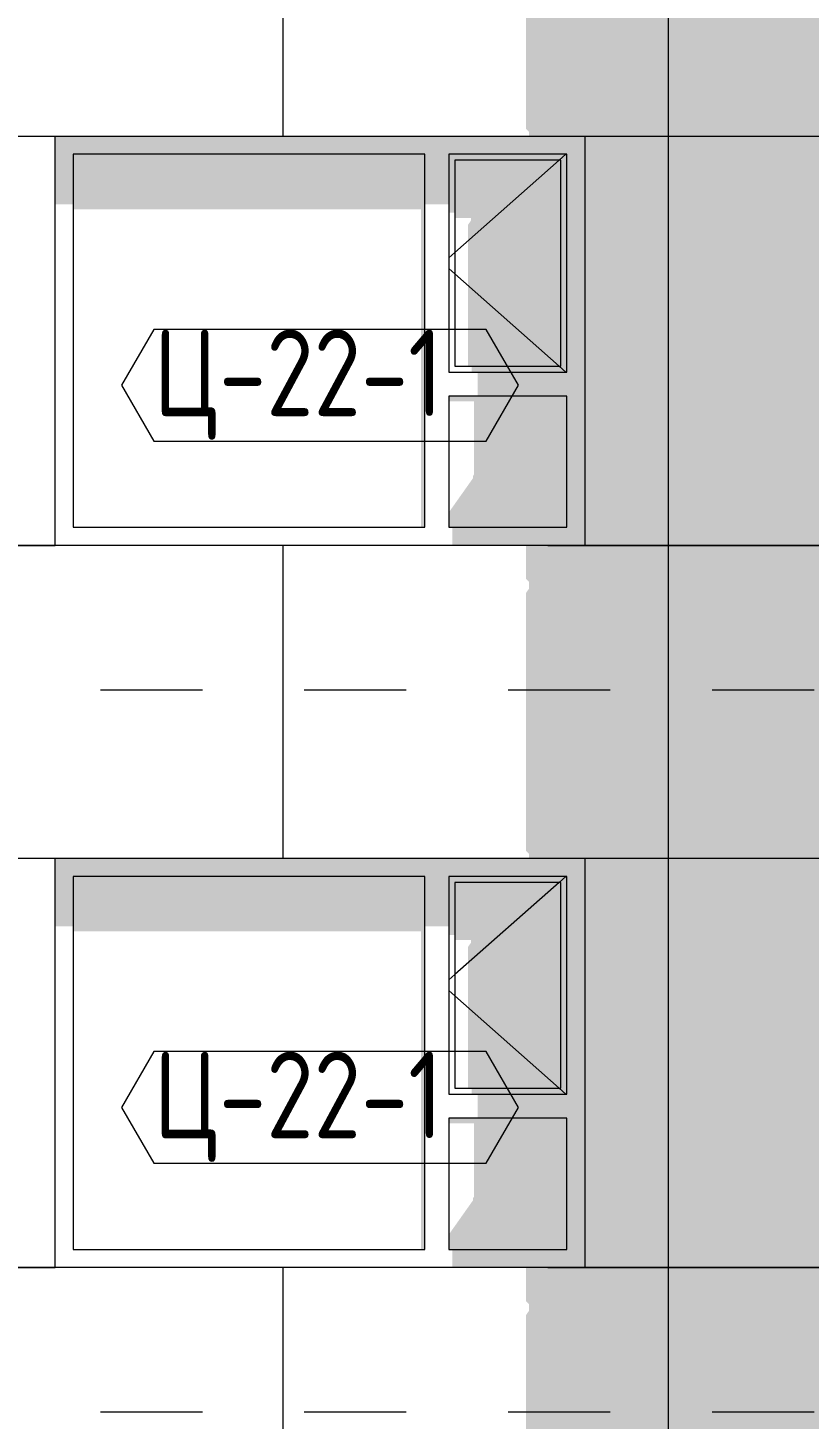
# Model space of a CAD drawing. Header units: millimetres. Extents: x 18162 to 7085488, y 72188 to 247925.
# Drawn here: x 5960445 to 5963690, y 106526 to 112306 of the extents above; entities that cross this region are included whole.
import ezdxf

# ---------------------------------------------------------------- set-up
doc = ezdxf.new("R2010")
doc.units = ezdxf.units.MM
doc.header["$MEASUREMENT"] = 0
doc.linetypes.add('Dashed', pattern=[423.333333, 211.666667, -211.666667])
doc.layers.add('Archicad Windows', color=7, linetype='Continuous')
doc.layers.add('Structural - Bearing', color=7, linetype='Continuous')
doc.styles.add('GENERATED_STYLE_3', font='', dxfattribs={"width": 0.8})
doc.styles.get('GENERATED_STYLE_3').set_extended_font_data('ISOCPEUR MON')

# ---------------------------------------------------------------- blocks, each defined once
blk = doc.blocks.new('*X2813', base_point=(6050603.8, 91556.2))
at = {"layer": 'Structural - Bearing', "color": 8, "linetype": 'Continuous', "lineweight": 13}
for p, q in [((5961503.8, 109456.2), (5961503.8, 108856.2)), ((5963103.8, 109456.2), (5963103.8, 107156.2)), ((5959903.8, 108856.2), (5960558.1, 108856.2)), ((5962758.1, 108856.2), (5963103.8, 108856.2)), ((5963103.8, 108856.2), (5963795.7, 108856.2)), ((5959903.8, 107156.2), (5960558.1, 107156.2)), ((5960558.1, 107156.2), (5959903.8, 107156.2)), ((5961503.8, 107156.2), (5961503.8, 106556.2)), ((5962603.8, 107156.2), (5963103.8, 107156.2)), ((5963103.8, 107156.2), (5962758.1, 107156.2)), ((5963103.8, 107156.2), (5963795.7, 107156.2)), ((5963103.8, 107156.2), (5963103.8, 106556.2)), ((5963795.7, 107156.2), (5963103.8, 107156.2)), ((5961503.8, 106556.2), (5961503.8, 106456.2)), ((5963103.8, 106556.2), (5963103.8, 106456.2))]:
    blk.add_line(p, q, dxfattribs=at)
blk = doc.blocks.new('*X2817', base_point=(6050603.8, 91556.2))
at = {"layer": 'Structural - Bearing', "color": 8, "linetype": 'Continuous', "lineweight": 13}
for p, q in [((5961503.8, 112456.2), (5961503.8, 111856.2)), ((5963103.8, 112456.2), (5963103.8, 110156.2)), ((5959903.8, 111856.2), (5960558.1, 111856.2)), ((5962758.1, 111856.2), (5963103.8, 111856.2)), ((5963103.8, 111856.2), (5963795.7, 111856.2)), ((5959903.8, 110156.2), (5960558.1, 110156.2)), ((5960558.1, 110156.2), (5959903.8, 110156.2)), ((5961503.8, 110156.2), (5961503.8, 109556.2)), ((5962603.8, 110156.2), (5963103.8, 110156.2)), ((5963103.8, 110156.2), (5962758.1, 110156.2)), ((5963103.8, 110156.2), (5963795.7, 110156.2)), ((5963103.8, 110156.2), (5963103.8, 109556.2)), ((5963795.7, 110156.2), (5963103.8, 110156.2)), ((5961503.8, 109556.2), (5961503.8, 109456.2)), ((5963103.8, 109556.2), (5963103.8, 109456.2))]:
    blk.add_line(p, q, dxfattribs=at)
blk = doc.blocks.new('Label_241_3', base_point=(5961658.1, 107587.1))
at = {"color": 13, "linetype": 'Continuous', "lineweight": 13, "flags": 128}
blk.add_lwpolyline([(5960834.2, 107821.3), (5960968.3, 107589.1), (5962347.9, 107589.1), (5962482, 107821.3), (5962347.9, 108053.6), (5960968.3, 108053.6)], close=True, dxfattribs=at)
at = {"color": 13, "lineweight": 13, "insert": (5960968.3, 108052.9), "char_height": 360, "attachment_point": 1, "style": 'GENERATED_STYLE_3'}
blk.add_mtext('\\A1;{\\pql;\\pt0,253000;\\fISOCPEUR MON|b0|i0|c0|p0;\\W0.800000;Ц-22-1\\fISOCPEUR MON|b0|i0|c0|p0;\\W0.800000;\\A1{\\H.66x;\\S^  ;}\\fISOCPEUR MON|b0|i0|c0|p0;\\W0.800000;\\fISOCPEUR MON|b0|i0|c0|p0;\\W0.800000;\\A1{\\H.66x;\\S^  ;}\\fISOCPEUR MON|b0|i0|c0|p0;\\W0.800000; \\fISOCPEUR MON|b0|i0|c0|p0;\\W0.800000;\\fISOCPEUR MON|b0|i0|c0|p0;\\W0.800000;\\fISOCPEUR MON|b0|i0|c0|p0;\\W0.800000;\\fISOCPEUR MON|b0|i0|c0|p0;\\W0.800000;\\fISOCPEUR MON|b0|i0|c0|p0;\\W0.800000;\\fISOCPEUR MON|b0|i0|c0|p0;\\W0.800000;\\fISOCPEUR MON|b0|i0|c0|p0;\\W0.800000;\\fISOCPEUR MON|b0|i0|c0|p0;\\W0.800000;\\fISOCPEUR MON|b0|i0|c0|p0;\\W0.800000;\\fISOCPEUR MON|b0|i0|c0|p0;\\W0.800000;\\fISOCPEUR MON|b0|i0|c0|p0;\\W0.800000;\\fISOCPEUR MON|b0|i0|c0|p0;\\W0.800000;\\fISOCPEUR MON|b0|i0|c0|p0;\\W0.800000;\\fISOCPEUR MON|b0|i0|c0|p0;\\W0.800000;\\fISOCPEUR MON|b0|i0|c0|p0;\\W0.800000;\\fISOCPEUR MON|b0|i0|c0|p0;\\W0.800000;\\fISOCPEUR MON|b0|i0|c0|p0;\\W0.800000;\\fISOCPEUR MON|b0|i0|c0|p0;\\W0.800000;\\fISOCPEUR MON|b0|i0|c0|p0;\\W0.800000;\\fISOCPEUR MON|b0|i0|c0|p0;\\W0.800000;\\fISOCPEUR MON|b0|i0|c0|p0;\\W0.800000;\\fISOCPEUR MON|b0|i0|c0|p0;\\W0.800000;\\fISOCPEUR MON|b0|i0|c0|p0;\\W0.800000;\\fISOCPEUR MON|b0|i0|c0|p0;\\W0.800000;\\fISOCPEUR MON|b0|i0|c0|p0;\\W0.800000;\\fISOCPEUR MON|b0|i0|c0|p0;\\W0.800000;\\fISOCPEUR MON|b0|i0|c0|p0;\\W0.800000;\\fISOCPEUR MON|b0|i0|c0|p0;\\W0.800000;\\fISOCPEUR MON|b0|i0|c0|p0;\\W0.800000;\\fISOCPEUR MON|b0|i0|c0|p0;\\W0.800000;\\fISOCPEUR MON|b0|i0|c0|p0;\\W0.800000;\\fISOCPEUR MON|b0|i0|c0|p0;\\W0.800000;\\fISOCPEUR MON|b0|i0|c0|p0;\\W0.800000;\\fISOCPEUR MON|b0|i0|c0|p0;\\W0.800000;\\fISOCPEUR MON|b0|i0|c0|p0;\\W0.800000;\\fISOCPEUR MON|b0|i0|c0|p0;\\W0.800000;\\fISOCPEUR MON|b0|i0|c0|p0;\\W0.800000;\\fISOCPEUR MON|b0|i0|c0|p0;\\W0.800000;\\fISOCPEUR MON|b0|i0|c0|p0;\\W0.800000;\\fISOCPEUR MON|b0|i0|c0|p0;\\W0.800000;\\fISOCPEUR MON|b0|i0|c0|p0;\\W0.800000;\\fISOCPEUR MON|b0|i0|c0|p0;\\W0.800000;\\fISOCPEUR MON|b0|i0|c0|p0;\\W0.800000;}', dxfattribs=at)
blk = doc.blocks.new('Label_243_3', base_point=(5961658.1, 110587.1))
at = {"color": 13, "linetype": 'Continuous', "lineweight": 13, "flags": 128}
blk.add_lwpolyline([(5960834.2, 110821.3), (5960968.3, 110589.1), (5962347.9, 110589.1), (5962482, 110821.3), (5962347.9, 111053.6), (5960968.3, 111053.6)], close=True, dxfattribs=at)
at = {"color": 13, "lineweight": 13, "insert": (5960968.3, 111052.9), "char_height": 360, "attachment_point": 1, "style": 'GENERATED_STYLE_3'}
blk.add_mtext('\\A1;{\\pql;\\pt0,253000;\\fISOCPEUR MON|b0|i0|c0|p0;\\W0.800000;Ц-22-1\\fISOCPEUR MON|b0|i0|c0|p0;\\W0.800000;\\A1{\\H.66x;\\S^  ;}\\fISOCPEUR MON|b0|i0|c0|p0;\\W0.800000;\\fISOCPEUR MON|b0|i0|c0|p0;\\W0.800000;\\A1{\\H.66x;\\S^  ;}\\fISOCPEUR MON|b0|i0|c0|p0;\\W0.800000; \\fISOCPEUR MON|b0|i0|c0|p0;\\W0.800000;\\fISOCPEUR MON|b0|i0|c0|p0;\\W0.800000;\\fISOCPEUR MON|b0|i0|c0|p0;\\W0.800000;\\fISOCPEUR MON|b0|i0|c0|p0;\\W0.800000;\\fISOCPEUR MON|b0|i0|c0|p0;\\W0.800000;\\fISOCPEUR MON|b0|i0|c0|p0;\\W0.800000;\\fISOCPEUR MON|b0|i0|c0|p0;\\W0.800000;\\fISOCPEUR MON|b0|i0|c0|p0;\\W0.800000;\\fISOCPEUR MON|b0|i0|c0|p0;\\W0.800000;\\fISOCPEUR MON|b0|i0|c0|p0;\\W0.800000;\\fISOCPEUR MON|b0|i0|c0|p0;\\W0.800000;\\fISOCPEUR MON|b0|i0|c0|p0;\\W0.800000;\\fISOCPEUR MON|b0|i0|c0|p0;\\W0.800000;\\fISOCPEUR MON|b0|i0|c0|p0;\\W0.800000;\\fISOCPEUR MON|b0|i0|c0|p0;\\W0.800000;\\fISOCPEUR MON|b0|i0|c0|p0;\\W0.800000;\\fISOCPEUR MON|b0|i0|c0|p0;\\W0.800000;\\fISOCPEUR MON|b0|i0|c0|p0;\\W0.800000;\\fISOCPEUR MON|b0|i0|c0|p0;\\W0.800000;\\fISOCPEUR MON|b0|i0|c0|p0;\\W0.800000;\\fISOCPEUR MON|b0|i0|c0|p0;\\W0.800000;\\fISOCPEUR MON|b0|i0|c0|p0;\\W0.800000;\\fISOCPEUR MON|b0|i0|c0|p0;\\W0.800000;\\fISOCPEUR MON|b0|i0|c0|p0;\\W0.800000;\\fISOCPEUR MON|b0|i0|c0|p0;\\W0.800000;\\fISOCPEUR MON|b0|i0|c0|p0;\\W0.800000;\\fISOCPEUR MON|b0|i0|c0|p0;\\W0.800000;\\fISOCPEUR MON|b0|i0|c0|p0;\\W0.800000;\\fISOCPEUR MON|b0|i0|c0|p0;\\W0.800000;\\fISOCPEUR MON|b0|i0|c0|p0;\\W0.800000;\\fISOCPEUR MON|b0|i0|c0|p0;\\W0.800000;\\fISOCPEUR MON|b0|i0|c0|p0;\\W0.800000;\\fISOCPEUR MON|b0|i0|c0|p0;\\W0.800000;\\fISOCPEUR MON|b0|i0|c0|p0;\\W0.800000;\\fISOCPEUR MON|b0|i0|c0|p0;\\W0.800000;\\fISOCPEUR MON|b0|i0|c0|p0;\\W0.800000;\\fISOCPEUR MON|b0|i0|c0|p0;\\W0.800000;\\fISOCPEUR MON|b0|i0|c0|p0;\\W0.800000;\\fISOCPEUR MON|b0|i0|c0|p0;\\W0.800000;\\fISOCPEUR MON|b0|i0|c0|p0;\\W0.800000;\\fISOCPEUR MON|b0|i0|c0|p0;\\W0.800000;\\fISOCPEUR MON|b0|i0|c0|p0;\\W0.800000;\\fISOCPEUR MON|b0|i0|c0|p0;\\W0.800000;}', dxfattribs=at)

msp = doc.modelspace()

# ---------------------------------------------------------------- hatches: boundary and pattern name
at = {"layer": 'Archicad Windows', "linetype": 'Continuous', "lineweight": 0}
for points in [[(5962093.1, 111781.2), (5962193.1, 111781.2), (5962683.1, 111781.2), (5962758.1, 111781.2), (5962758.1, 111856.2), (5960558.1, 111856.2), (5960558.1, 111781.2), (5960633.1, 111781.2)], [(5960633.1, 111781.2), (5960558.1, 111781.2), (5960558.1, 111573.3), (5960633.1, 111573.3)], [(5962093.1, 111781.2), (5960633.1, 111781.2), (5960633.1, 111552.1), (5962078.1, 111552.1), (5962078.1, 110231.2), (5962093.1, 110231.2)], [(5962093.1, 111781.2), (5962093.1, 111573.3), (5962193.1, 111573.3), (5962193.1, 111781.2)], [(5962683.1, 111781.2), (5962193.1, 111781.2), (5962193.1, 111756.2), (5962218.1, 111756.2), (5962658.1, 111756.2), (5962683.1, 111756.2)], [(5962193.1, 111756.2), (5962193.1, 111538), (5962218.1, 111538), (5962218.1, 111756.2)], [(5962658.1, 111756.2), (5962218.1, 111756.2), (5962218.1, 111516.8), (5962285.7, 111516.8), (5962285.7, 111506.1), (5962273.1, 111488.3), (5962273.1, 110901.2), (5962658.1, 110901.2)], [(5962658.1, 110901.2), (5962683.1, 110901.2), (5962683.1, 111756.2), (5962658.1, 111756.2)], [(5962683.1, 110876.2), (5962683.1, 110776.2), (5962683.1, 110231.2), (5962758.1, 110231.2), (5962758.1, 111781.2), (5962683.1, 111781.2)], [(5962683.1, 110901.2), (5962288.1, 110901.2), (5962288.1, 110876.2), (5962683.1, 110876.2)], [(5962313.1, 110876.2), (5962313.1, 110776.2), (5962683.1, 110776.2), (5962683.1, 110876.2)], [(5962293.1, 110434.4), (5962193.1, 110292.9), (5962193.1, 110231.2), (5962683.1, 110231.2), (5962683.1, 110776.2), (5962193.1, 110776.2), (5962193.1, 110755), (5962298.1, 110755), (5962298.1, 110450.7), (5962293.1, 110443.6)], [(5962208.1, 110156.2), (5962758.1, 110156.2), (5962758.1, 110231.2), (5962208.1, 110231.2)], [(5962093.1, 108781.2), (5962193.1, 108781.2), (5962683.1, 108781.2), (5962758.1, 108781.2), (5962758.1, 108856.2), (5960558.1, 108856.2), (5960558.1, 108781.2), (5960633.1, 108781.2)], [(5960633.1, 108781.2), (5960558.1, 108781.2), (5960558.1, 108573.3), (5960633.1, 108573.3)], [(5962093.1, 108781.2), (5960633.1, 108781.2), (5960633.1, 108552.1), (5962078.1, 108552.1), (5962078.1, 107231.2), (5962093.1, 107231.2)], [(5962193.1, 108781.2), (5962093.1, 108781.2), (5962093.1, 108573.3), (5962193.1, 108573.3)], [(5962683.1, 108781.2), (5962193.1, 108781.2), (5962193.1, 108756.2), (5962218.1, 108756.2), (5962658.1, 108756.2), (5962683.1, 108756.2)], [(5962683.1, 107876.2), (5962683.1, 107776.2), (5962683.1, 107231.2), (5962758.1, 107231.2), (5962758.1, 108781.2), (5962683.1, 108781.2)], [(5962218.1, 108756.2), (5962193.1, 108756.2), (5962193.1, 108538), (5962218.1, 108538)], [(5962658.1, 108756.2), (5962218.1, 108756.2), (5962218.1, 108516.8), (5962285.7, 108516.8), (5962285.7, 108506.1), (5962273.1, 108488.3), (5962273.1, 107901.2), (5962658.1, 107901.2)], [(5962658.1, 107901.2), (5962683.1, 107901.2), (5962683.1, 108756.2), (5962658.1, 108756.2)], [(5962683.1, 107901.2), (5962288.1, 107901.2), (5962288.1, 107876.2), (5962683.1, 107876.2)], [(5962313.1, 107876.2), (5962313.1, 107776.2), (5962683.1, 107776.2), (5962683.1, 107876.2)], [(5962293.1, 107434.4), (5962193.1, 107292.9), (5962193.1, 107231.2), (5962683.1, 107231.2), (5962683.1, 107776.2), (5962193.1, 107776.2), (5962193.1, 107755), (5962298.1, 107755), (5962298.1, 107450.7), (5962293.1, 107443.6)], [(5962208.1, 107156.2), (5962758.1, 107156.2), (5962758.1, 107231.2), (5962208.1, 107231.2)]]:
    msp.add_hatch(color=49, dxfattribs=at).paths.add_polyline_path(points)
at = {"layer": 'Structural - Bearing', "linetype": 'Continuous', "lineweight": 0}
for points in [[(5962513.1, 110017.7), (5962525.7, 110005.1), (5962525.7, 109975.5), (5962513.1, 109957.7), (5962513.1, 109456.2), (5963758.1, 109456.2), (5963758.1, 109506.2), (5966994, 109506.2), (5967008.1, 109526.2), (5963808.1, 109526.2), (5963808.1, 109586.2), (5963795.7, 109586.2), (5963795.7, 112216.2), (5963808.1, 112216.2), (5963808.1, 112276.2), (5967008.1, 112276.2), (5967008.1, 112235.5), (5967058.1, 112306.2), (5963758.1, 112306.2), (5963758.1, 112456.2), (5962513.1, 112456.2), (5962513.1, 111887.7), (5962525.7, 111875.1), (5962525.7, 111856.2), (5962758.1, 111856.2), (5962758.1, 110156.2), (5962513.1, 110156.2)], [(5962513.1, 108887.7), (5962525.7, 108875.1), (5962525.7, 108856.2), (5962758.1, 108856.2), (5962758.1, 107156.2), (5962513.1, 107156.2), (5962513.1, 107017.7), (5962525.7, 107005.1), (5962525.7, 106975.5), (5962513.1, 106957.7), (5962513.1, 106456.2), (5963758.1, 106456.2), (5963758.1, 106506.2), (5966994, 106506.2), (5967008.1, 106526.2), (5963808.1, 106526.2), (5963808.1, 106586.2), (5963795.7, 106586.2), (5963795.7, 109216.2), (5963808.1, 109216.2), (5963808.1, 109276.2), (5967008.1, 109276.2), (5967008.1, 109235.5), (5967058.1, 109306.2), (5963758.1, 109306.2), (5963758.1, 109456.2), (5962513.1, 109456.2)]]:
    msp.add_hatch(color=49, dxfattribs=at).paths.add_polyline_path(points)

# ---------------------------------------------------------------- linework, layer by layer
at = {"color": 8, "linetype": 'Dashed', "lineweight": 13, "ltscale": 2}
for p, q in [((5948046.5, 109556.2), (5978885, 109556.2)), ((5948046.5, 106556.2), (5978885, 106556.2))]:
    msp.add_line(p, q, dxfattribs=at)
at = {"layer": 'Archicad Windows', "color": 7, "linetype": 'Continuous', "lineweight": 13}
for p, q in [((5960558.1, 110156.2), (5960558.1, 111856.2)), ((5960558.1, 111856.2), (5962758.1, 111856.2)), ((5962758.1, 111856.2), (5962758.1, 110156.2)), ((5962758.1, 110156.2), (5960558.1, 110156.2)), ((5960558.1, 107156.2), (5960558.1, 108856.2)), ((5960558.1, 108856.2), (5962758.1, 108856.2)), ((5962758.1, 108856.2), (5962758.1, 107156.2)), ((5962758.1, 107156.2), (5960558.1, 107156.2))]:
    msp.add_line(p, q, dxfattribs=at)
at = {"layer": 'Archicad Windows', "color": 7, "linetype": 'Continuous', "lineweight": 9}
for p, q in [((5960633.1, 111781.2), (5960633.1, 110231.2)), ((5962093.1, 111781.2), (5960633.1, 111781.2)), ((5962093.1, 110231.2), (5962093.1, 111781.2)), ((5962193.1, 111781.2), (5962193.1, 110876.2)), ((5962683.1, 111781.2), (5962193.1, 111781.2)), ((5962218.1, 111756.2), (5962218.1, 110901.2)), ((5962658.1, 111756.2), (5962218.1, 111756.2)), ((5962651.6, 111756.2), (5962218.1, 111372.9)), ((5962679.8, 111781.2), (5962651.6, 111756.2)), ((5962658.1, 110901.2), (5962658.1, 111756.2)), ((5962683.1, 110876.2), (5962683.1, 111781.2)), ((5962218.1, 111372.9), (5962193.1, 111350.8)), ((5962218.1, 111284.5), (5962193.1, 111306.6)), ((5962651.6, 110901.2), (5962218.1, 111284.5)), ((5962193.1, 110876.2), (5962683.1, 110876.2)), ((5962218.1, 110901.2), (5962658.1, 110901.2)), ((5962679.8, 110876.2), (5962651.6, 110901.2)), ((5962193.1, 110776.2), (5962193.1, 110231.2)), ((5962683.1, 110776.2), (5962193.1, 110776.2)), ((5962683.1, 110231.2), (5962683.1, 110776.2)), ((5960633.1, 110231.2), (5962093.1, 110231.2)), ((5962193.1, 110231.2), (5962683.1, 110231.2)), ((5960633.1, 108781.2), (5960633.1, 107231.2)), ((5962093.1, 108781.2), (5960633.1, 108781.2)), ((5962093.1, 107231.2), (5962093.1, 108781.2)), ((5962193.1, 108781.2), (5962193.1, 107876.2)), ((5962683.1, 108781.2), (5962193.1, 108781.2)), ((5962679.8, 108781.2), (5962651.6, 108756.2)), ((5962683.1, 107876.2), (5962683.1, 108781.2)), ((5962218.1, 108756.2), (5962218.1, 107901.2)), ((5962658.1, 108756.2), (5962218.1, 108756.2)), ((5962651.6, 108756.2), (5962218.1, 108372.9)), ((5962658.1, 107901.2), (5962658.1, 108756.2)), ((5962218.1, 108372.9), (5962193.1, 108350.8)), ((5962218.1, 108284.5), (5962193.1, 108306.6)), ((5962651.6, 107901.2), (5962218.1, 108284.5)), ((5962193.1, 107876.2), (5962683.1, 107876.2)), ((5962218.1, 107901.2), (5962658.1, 107901.2)), ((5962679.8, 107876.2), (5962651.6, 107901.2)), ((5962193.1, 107776.2), (5962193.1, 107231.2)), ((5962683.1, 107776.2), (5962193.1, 107776.2)), ((5962683.1, 107231.2), (5962683.1, 107776.2)), ((5960633.1, 107231.2), (5962093.1, 107231.2)), ((5962193.1, 107231.2), (5962683.1, 107231.2))]:
    msp.add_line(p, q, dxfattribs=at)

# ---------------------------------------------------------------- block references
at = {"color": 12, "linetype": 'Continuous', "lineweight": 13}
for name, p in [('Label_243_3', (5961658.1, 110587.1)), ('Label_241_3', (5961658.1, 107587.1))]:
    msp.add_blockref(name, p, dxfattribs=at)
at = {"layer": 'Structural - Bearing', "lineweight": 0}
for name in ['*X2817', '*X2813']:
    msp.add_blockref(name, (6050603.8, 91556.2), dxfattribs=at)

doc.saveas('drawing.dxf')
